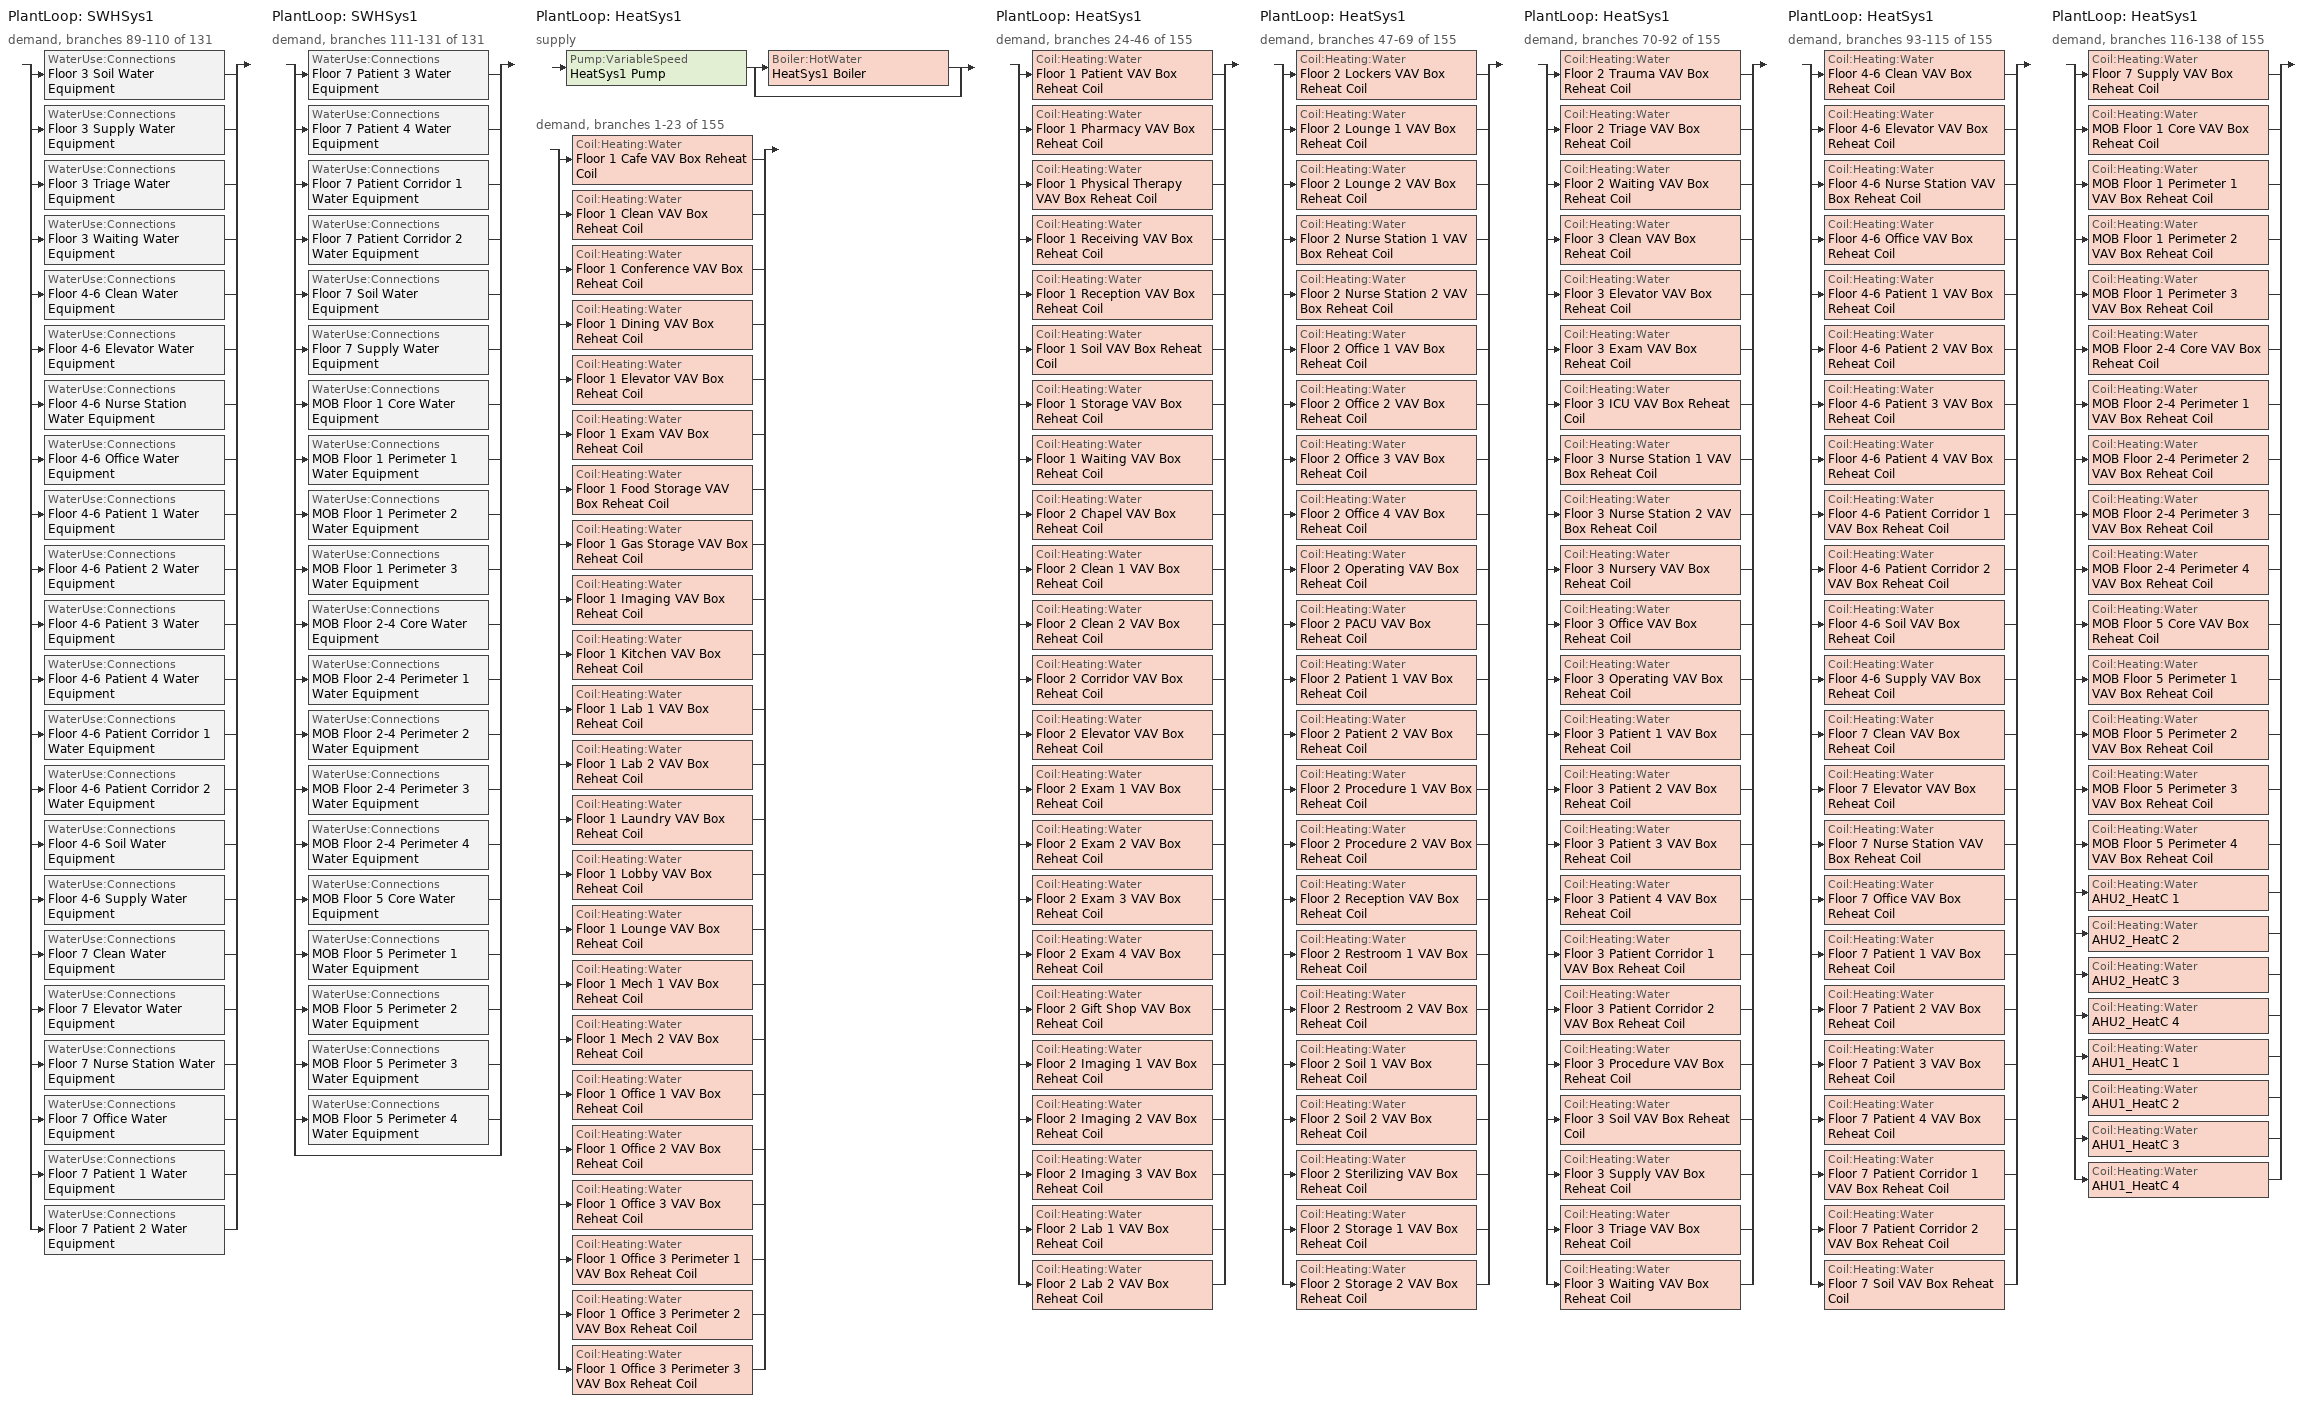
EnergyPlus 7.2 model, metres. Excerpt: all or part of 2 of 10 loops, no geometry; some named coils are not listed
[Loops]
PlantLoop 'SWHSys1'
 demand, branches 89-110 of 131: split
  | WaterUse:Connections 'Floor 3 Soil Water Equipment'
  | WaterUse:Connections 'Floor 3 Supply Water Equipment'
  | WaterUse:Connections 'Floor 3 Triage Water Equipment'
  | WaterUse:Connections 'Floor 3 Waiting Water Equipment'
  | WaterUse:Connections 'Floor 4-6 Clean Water Equipment'
  | WaterUse:Connections 'Floor 4-6 Elevator Water Equipment'
  | WaterUse:Connections 'Floor 4-6 Nurse Station Water Equipment'
  | WaterUse:Connections 'Floor 4-6 Office Water Equipment'
  | WaterUse:Connections 'Floor 4-6 Patient 1 Water Equipment'
  | WaterUse:Connections 'Floor 4-6 Patient 2 Water Equipment'
  | WaterUse:Connections 'Floor 4-6 Patient 3 Water Equipment'
  | WaterUse:Connections 'Floor 4-6 Patient 4 Water Equipment'
  | WaterUse:Connections 'Floor 4-6 Patient Corridor 1 Water Equipment'
  | WaterUse:Connections 'Floor 4-6 Patient Corridor 2 Water Equipment'
  | WaterUse:Connections 'Floor 4-6 Soil Water Equipment'
  | WaterUse:Connections 'Floor 4-6 Supply Water Equipment'
  | WaterUse:Connections 'Floor 7 Clean Water Equipment'
  | WaterUse:Connections 'Floor 7 Elevator Water Equipment'
  | WaterUse:Connections 'Floor 7 Nurse Station Water Equipment'
  | WaterUse:Connections 'Floor 7 Office Water Equipment'
  | WaterUse:Connections 'Floor 7 Patient 1 Water Equipment'
  | WaterUse:Connections 'Floor 7 Patient 2 Water Equipment'
PlantLoop 'SWHSys1'
 demand, branches 111-131 of 131: split
  | WaterUse:Connections 'Floor 7 Patient 3 Water Equipment'
  | WaterUse:Connections 'Floor 7 Patient 4 Water Equipment'
  | WaterUse:Connections 'Floor 7 Patient Corridor 1 Water Equipment'
  | WaterUse:Connections 'Floor 7 Patient Corridor 2 Water Equipment'
  | WaterUse:Connections 'Floor 7 Soil Water Equipment'
  | WaterUse:Connections 'Floor 7 Supply Water Equipment'
  | WaterUse:Connections 'MOB Floor 1 Core Water Equipment'
  | WaterUse:Connections 'MOB Floor 1 Perimeter 1 Water Equipment'
  | WaterUse:Connections 'MOB Floor 1 Perimeter 2 Water Equipment'
  | WaterUse:Connections 'MOB Floor 1 Perimeter 3 Water Equipment'
  | WaterUse:Connections 'MOB Floor 2-4 Core Water Equipment'
  | WaterUse:Connections 'MOB Floor 2-4 Perimeter 1 Water Equipment'
  | WaterUse:Connections 'MOB Floor 2-4 Perimeter 2 Water Equipment'
  | WaterUse:Connections 'MOB Floor 2-4 Perimeter 3 Water Equipment'
  | WaterUse:Connections 'MOB Floor 2-4 Perimeter 4 Water Equipment'
  | WaterUse:Connections 'MOB Floor 5 Core Water Equipment'
  | WaterUse:Connections 'MOB Floor 5 Perimeter 1 Water Equipment'
  | WaterUse:Connections 'MOB Floor 5 Perimeter 2 Water Equipment'
  | WaterUse:Connections 'MOB Floor 5 Perimeter 3 Water Equipment'
  | WaterUse:Connections 'MOB Floor 5 Perimeter 4 Water Equipment'
  | bypass
PlantLoop 'HeatSys1'
 supply: Pump:VariableSpeed 'HeatSys1 Pump' > split
  | Boiler:HotWater 'HeatSys1 Boiler'
  | bypass
 demand, branches 1-23 of 155: split
  | Coil:Heating:Water 'Floor 1 Cafe VAV Box Reheat Coil'
  | Coil:Heating:Water 'Floor 1 Clean VAV Box Reheat Coil'
  | Coil:Heating:Water 'Floor 1 Conference VAV Box Reheat Coil'
  | Coil:Heating:Water 'Floor 1 Dining VAV Box Reheat Coil'
  | Coil:Heating:Water 'Floor 1 Elevator VAV Box Reheat Coil'
  | Coil:Heating:Water 'Floor 1 Exam VAV Box Reheat Coil'
  | Coil:Heating:Water 'Floor 1 Food Storage VAV Box Reheat Coil'
  | Coil:Heating:Water 'Floor 1 Gas Storage VAV Box Reheat Coil'
  | Coil:Heating:Water 'Floor 1 Imaging VAV Box Reheat Coil'
  | Coil:Heating:Water 'Floor 1 Kitchen VAV Box Reheat Coil'
  | Coil:Heating:Water 'Floor 1 Lab 1 VAV Box Reheat Coil'
  | Coil:Heating:Water 'Floor 1 Lab 2 VAV Box Reheat Coil'
  | Coil:Heating:Water 'Floor 1 Laundry VAV Box Reheat Coil'
  | Coil:Heating:Water 'Floor 1 Lobby VAV Box Reheat Coil'
  | Coil:Heating:Water 'Floor 1 Lounge VAV Box Reheat Coil'
  | Coil:Heating:Water 'Floor 1 Mech 1 VAV Box Reheat Coil'
  | Coil:Heating:Water 'Floor 1 Mech 2 VAV Box Reheat Coil'
  | Coil:Heating:Water 'Floor 1 Office 1 VAV Box Reheat Coil'
  | Coil:Heating:Water 'Floor 1 Office 2 VAV Box Reheat Coil'
  | Coil:Heating:Water 'Floor 1 Office 3 VAV Box Reheat Coil'
  | Coil:Heating:Water 'Floor 1 Office 3 Perimeter 1 VAV Box Reheat Coil'
  | Coil:Heating:Water 'Floor 1 Office 3 Perimeter 2 VAV Box Reheat Coil'
  | Coil:Heating:Water 'Floor 1 Office 3 Perimeter 3 VAV Box Reheat Coil'
PlantLoop 'HeatSys1'
 demand, branches 24-46 of 155: split
  | Coil:Heating:Water 'Floor 1 Patient VAV Box Reheat Coil'
  | Coil:Heating:Water 'Floor 1 Pharmacy VAV Box Reheat Coil'
  | Coil:Heating:Water 'Floor 1 Physical Therapy VAV Box Reheat Coil'
  | Coil:Heating:Water 'Floor 1 Receiving VAV Box Reheat Coil'
  | Coil:Heating:Water 'Floor 1 Reception VAV Box Reheat Coil'
  | Coil:Heating:Water 'Floor 1 Soil VAV Box Reheat Coil'
  | Coil:Heating:Water 'Floor 1 Storage VAV Box Reheat Coil'
  | Coil:Heating:Water 'Floor 1 Waiting VAV Box Reheat Coil'
  | Coil:Heating:Water 'Floor 2 Chapel VAV Box Reheat Coil'
  | Coil:Heating:Water 'Floor 2 Clean 1 VAV Box Reheat Coil'
  | Coil:Heating:Water 'Floor 2 Clean 2 VAV Box Reheat Coil'
  | Coil:Heating:Water 'Floor 2 Corridor VAV Box Reheat Coil'
  | Coil:Heating:Water 'Floor 2 Elevator VAV Box Reheat Coil'
  | Coil:Heating:Water 'Floor 2 Exam 1 VAV Box Reheat Coil'
  | Coil:Heating:Water 'Floor 2 Exam 2 VAV Box Reheat Coil'
  | Coil:Heating:Water 'Floor 2 Exam 3 VAV Box Reheat Coil'
  | Coil:Heating:Water 'Floor 2 Exam 4 VAV Box Reheat Coil'
  | Coil:Heating:Water 'Floor 2 Gift Shop VAV Box Reheat Coil'
  | Coil:Heating:Water 'Floor 2 Imaging 1 VAV Box Reheat Coil'
  | Coil:Heating:Water 'Floor 2 Imaging 2 VAV Box Reheat Coil'
  | Coil:Heating:Water 'Floor 2 Imaging 3 VAV Box Reheat Coil'
  | Coil:Heating:Water 'Floor 2 Lab 1 VAV Box Reheat Coil'
  | Coil:Heating:Water 'Floor 2 Lab 2 VAV Box Reheat Coil'
PlantLoop 'HeatSys1'
 demand, branches 47-69 of 155: split
  | Coil:Heating:Water 'Floor 2 Lockers VAV Box Reheat Coil'
  | Coil:Heating:Water 'Floor 2 Lounge 1 VAV Box Reheat Coil'
  | Coil:Heating:Water 'Floor 2 Lounge 2 VAV Box Reheat Coil'
  | Coil:Heating:Water 'Floor 2 Nurse Station 1 VAV Box Reheat Coil'
  | Coil:Heating:Water 'Floor 2 Nurse Station 2 VAV Box Reheat Coil'
  | Coil:Heating:Water 'Floor 2 Office 1 VAV Box Reheat Coil'
  | Coil:Heating:Water 'Floor 2 Office 2 VAV Box Reheat Coil'
  | Coil:Heating:Water 'Floor 2 Office 3 VAV Box Reheat Coil'
  | Coil:Heating:Water 'Floor 2 Office 4 VAV Box Reheat Coil'
  | Coil:Heating:Water 'Floor 2 Operating VAV Box Reheat Coil'
  | Coil:Heating:Water 'Floor 2 PACU VAV Box Reheat Coil'
  | Coil:Heating:Water 'Floor 2 Patient 1 VAV Box Reheat Coil'
  | Coil:Heating:Water 'Floor 2 Patient 2 VAV Box Reheat Coil'
  | Coil:Heating:Water 'Floor 2 Procedure 1 VAV Box Reheat Coil'
  | Coil:Heating:Water 'Floor 2 Procedure 2 VAV Box Reheat Coil'
  | Coil:Heating:Water 'Floor 2 Reception VAV Box Reheat Coil'
  | Coil:Heating:Water 'Floor 2 Restroom 1 VAV Box Reheat Coil'
  | Coil:Heating:Water 'Floor 2 Restroom 2 VAV Box Reheat Coil'
  | Coil:Heating:Water 'Floor 2 Soil 1 VAV Box Reheat Coil'
  | Coil:Heating:Water 'Floor 2 Soil 2 VAV Box Reheat Coil'
  | Coil:Heating:Water 'Floor 2 Sterilizing VAV Box Reheat Coil'
  | Coil:Heating:Water 'Floor 2 Storage 1 VAV Box Reheat Coil'
  | Coil:Heating:Water 'Floor 2 Storage 2 VAV Box Reheat Coil'
PlantLoop 'HeatSys1'
 demand, branches 70-92 of 155: split
  | Coil:Heating:Water 'Floor 2 Trauma VAV Box Reheat Coil'
  | Coil:Heating:Water 'Floor 2 Triage VAV Box Reheat Coil'
  | Coil:Heating:Water 'Floor 2 Waiting VAV Box Reheat Coil'
  | Coil:Heating:Water 'Floor 3 Clean VAV Box Reheat Coil'
  | Coil:Heating:Water 'Floor 3 Elevator VAV Box Reheat Coil'
  | Coil:Heating:Water 'Floor 3 Exam VAV Box Reheat Coil'
  | Coil:Heating:Water 'Floor 3 ICU VAV Box Reheat Coil'
  | Coil:Heating:Water 'Floor 3 Nurse Station 1 VAV Box Reheat Coil'
  | Coil:Heating:Water 'Floor 3 Nurse Station 2 VAV Box Reheat Coil'
  | Coil:Heating:Water 'Floor 3 Nursery VAV Box Reheat Coil'
  | Coil:Heating:Water 'Floor 3 Office VAV Box Reheat Coil'
  | Coil:Heating:Water 'Floor 3 Operating VAV Box Reheat Coil'
  | Coil:Heating:Water 'Floor 3 Patient 1 VAV Box Reheat Coil'
  | Coil:Heating:Water 'Floor 3 Patient 2 VAV Box Reheat Coil'
  | Coil:Heating:Water 'Floor 3 Patient 3 VAV Box Reheat Coil'
  | Coil:Heating:Water 'Floor 3 Patient 4 VAV Box Reheat Coil'
  | Coil:Heating:Water 'Floor 3 Patient Corridor 1 VAV Box Reheat Coil'
  | Coil:Heating:Water 'Floor 3 Patient Corridor 2 VAV Box Reheat Coil'
  | Coil:Heating:Water 'Floor 3 Procedure VAV Box Reheat Coil'
  | Coil:Heating:Water 'Floor 3 Soil VAV Box Reheat Coil'
  | Coil:Heating:Water 'Floor 3 Supply VAV Box Reheat Coil'
  | Coil:Heating:Water 'Floor 3 Triage VAV Box Reheat Coil'
  | Coil:Heating:Water 'Floor 3 Waiting VAV Box Reheat Coil'
PlantLoop 'HeatSys1'
 demand, branches 93-115 of 155: split
  | Coil:Heating:Water 'Floor 4-6 Clean VAV Box Reheat Coil'
  | Coil:Heating:Water 'Floor 4-6 Elevator VAV Box Reheat Coil'
  | Coil:Heating:Water 'Floor 4-6 Nurse Station VAV Box Reheat Coil'
  | Coil:Heating:Water 'Floor 4-6 Office VAV Box Reheat Coil'
  | Coil:Heating:Water 'Floor 4-6 Patient 1 VAV Box Reheat Coil'
  | Coil:Heating:Water 'Floor 4-6 Patient 2 VAV Box Reheat Coil'
  | Coil:Heating:Water 'Floor 4-6 Patient 3 VAV Box Reheat Coil'
  | Coil:Heating:Water 'Floor 4-6 Patient 4 VAV Box Reheat Coil'
  | Coil:Heating:Water 'Floor 4-6 Patient Corridor 1 VAV Box Reheat Coil'
  | Coil:Heating:Water 'Floor 4-6 Patient Corridor 2 VAV Box Reheat Coil'
  | Coil:Heating:Water 'Floor 4-6 Soil VAV Box Reheat Coil'
  | Coil:Heating:Water 'Floor 4-6 Supply VAV Box Reheat Coil'
  | Coil:Heating:Water 'Floor 7 Clean VAV Box Reheat Coil'
  | Coil:Heating:Water 'Floor 7 Elevator VAV Box Reheat Coil'
  | Coil:Heating:Water 'Floor 7 Nurse Station VAV Box Reheat Coil'
  | Coil:Heating:Water 'Floor 7 Office VAV Box Reheat Coil'
  | Coil:Heating:Water 'Floor 7 Patient 1 VAV Box Reheat Coil'
  | Coil:Heating:Water 'Floor 7 Patient 2 VAV Box Reheat Coil'
  | Coil:Heating:Water 'Floor 7 Patient 3 VAV Box Reheat Coil'
  | Coil:Heating:Water 'Floor 7 Patient 4 VAV Box Reheat Coil'
  | Coil:Heating:Water 'Floor 7 Patient Corridor 1 VAV Box Reheat Coil'
  | Coil:Heating:Water 'Floor 7 Patient Corridor 2 VAV Box Reheat Coil'
  | Coil:Heating:Water 'Floor 7 Soil VAV Box Reheat Coil'
PlantLoop 'HeatSys1'
 demand, branches 116-138 of 155: split
  | Coil:Heating:Water 'Floor 7 Supply VAV Box Reheat Coil'
  | Coil:Heating:Water 'MOB Floor 1 Core VAV Box Reheat Coil'
  | Coil:Heating:Water 'MOB Floor 1 Perimeter 1 VAV Box Reheat Coil'
  | Coil:Heating:Water 'MOB Floor 1 Perimeter 2 VAV Box Reheat Coil'
  | Coil:Heating:Water 'MOB Floor 1 Perimeter 3 VAV Box Reheat Coil'
  | Coil:Heating:Water 'MOB Floor 2-4 Core VAV Box Reheat Coil'
  | Coil:Heating:Water 'MOB Floor 2-4 Perimeter 1 VAV Box Reheat Coil'
  | Coil:Heating:Water 'MOB Floor 2-4 Perimeter 2 VAV Box Reheat Coil'
  | Coil:Heating:Water 'MOB Floor 2-4 Perimeter 3 VAV Box Reheat Coil'
  | Coil:Heating:Water 'MOB Floor 2-4 Perimeter 4 VAV Box Reheat Coil'
  | Coil:Heating:Water 'MOB Floor 5 Core VAV Box Reheat Coil'
  | Coil:Heating:Water 'MOB Floor 5 Perimeter 1 VAV Box Reheat Coil'
  | Coil:Heating:Water 'MOB Floor 5 Perimeter 2 VAV Box Reheat Coil'
  | Coil:Heating:Water 'MOB Floor 5 Perimeter 3 VAV Box Reheat Coil'
  | Coil:Heating:Water 'MOB Floor 5 Perimeter 4 VAV Box Reheat Coil'
  | Coil:Heating:Water 'AHU2_HeatC 1'
  | Coil:Heating:Water 'AHU2_HeatC 2'
  | Coil:Heating:Water 'AHU2_HeatC 3'
  | Coil:Heating:Water 'AHU2_HeatC 4'
  | Coil:Heating:Water 'AHU1_HeatC 1'
  | Coil:Heating:Water 'AHU1_HeatC 2'
  | Coil:Heating:Water 'AHU1_HeatC 3'
  | Coil:Heating:Water 'AHU1_HeatC 4'
[Coil:Heating:Water] Availability Schedule=ALWAYS_ON; U-Factor Times Area Value {W/K}=AUTOSIZE; Maximum Water Flow Rate {m3/s}=AUTOSIZE; Performance Input Method=UFactorTimesAreaAndDesignWaterFlowRate; Rated Capacity {W}=AUTOSIZE; Rated Inlet Water Temperature {C}=82.2; Rated Inlet Air Temperature {C}=16.6; Rated Outlet Water Temperature {C}=71.1; Rated Outlet Air Temperature {C}=32.2
Floor 1 Cafe VAV Box Reheat Coil; Floor 1 Clean VAV Box Reheat Coil; Floor 1 Conference VAV Box Reheat Coil; Floor 1 Dining VAV Box Reheat Coil; Floor 1 Elevator VAV Box Reheat Coil; Floor 1 Exam VAV Box Reheat Coil; Floor 1 Food Storage VAV Box Reheat Coil; Floor 1 Gas Storage VAV Box Reheat Coil; Floor 1 Imaging VAV Box Reheat Coil; Floor 1 Kitchen VAV Box Reheat Coil; Floor 1 Lab 1 VAV Box Reheat Coil; Floor 1 Lab 2 VAV Box Reheat Coil; Floor 1 Laundry VAV Box Reheat Coil; Floor 1 Lobby VAV Box Reheat Coil; Floor 1 Lounge VAV Box Reheat Coil; Floor 1 Mech 1 VAV Box Reheat Coil; Floor 1 Mech 2 VAV Box Reheat Coil; Floor 1 Office 1 VAV Box Reheat Coil; Floor 1 Office 2 VAV Box Reheat Coil; Floor 1 Office 3 VAV Box Reheat Coil; Floor 1 Office 3 Perimeter 1 VAV Box Reheat Coil; Floor 1 Office 3 Perimeter 2 VAV Box Reheat Coil; Floor 1 Office 3 Perimeter 3 VAV Box Reheat Coil; Floor 1 Patient VAV Box Reheat Coil; Floor 1 Pharmacy VAV Box Reheat Coil; Floor 1 Physical Therapy VAV Box Reheat Coil; Floor 1 Receiving VAV Box Reheat Coil; Floor 1 Reception VAV Box Reheat Coil; Floor 1 Soil VAV Box Reheat Coil; Floor 1 Storage VAV Box Reheat Coil; Floor 1 Waiting VAV Box Reheat Coil; Floor 2 Chapel VAV Box Reheat Coil; Floor 2 Clean 1 VAV Box Reheat Coil; Floor 2 Clean 2 VAV Box Reheat Coil; Floor 2 Corridor VAV Box Reheat Coil; Floor 2 Elevator VAV Box Reheat Coil; Floor 2 Exam 1 VAV Box Reheat Coil; Floor 2 Exam 2 VAV Box Reheat Coil; Floor 2 Exam 3 VAV Box Reheat Coil; Floor 2 Exam 4 VAV Box Reheat Coil; Floor 2 Gift Shop VAV Box Reheat Coil; Floor 2 Imaging 1 VAV Box Reheat Coil; Floor 2 Imaging 2 VAV Box Reheat Coil; Floor 2 Imaging 3 VAV Box Reheat Coil; Floor 2 Lab 1 VAV Box Reheat Coil; Floor 2 Lab 2 VAV Box Reheat Coil; Floor 2 Lockers VAV Box Reheat Coil; Floor 2 Lounge 1 VAV Box Reheat Coil; Floor 2 Lounge 2 VAV Box Reheat Coil; Floor 2 Nurse Station 1 VAV Box Reheat Coil; Floor 2 Nurse Station 2 VAV Box Reheat Coil; Floor 2 Office 1 VAV Box Reheat Coil; Floor 2 Office 2 VAV Box Reheat Coil; Floor 2 Office 3 VAV Box Reheat Coil; Floor 2 Office 4 VAV Box Reheat Coil; Floor 2 Operating VAV Box Reheat Coil; Floor 2 PACU VAV Box Reheat Coil; Floor 2 Patient 1 VAV Box Reheat Coil; Floor 2 Patient 2 VAV Box Reheat Coil; Floor 2 Procedure 1 VAV Box Reheat Coil; Floor 2 Procedure 2 VAV Box Reheat Coil; Floor 2 Reception VAV Box Reheat Coil; Floor 2 Restroom 1 VAV Box Reheat Coil; Floor 2 Restroom 2 VAV Box Reheat Coil; Floor 2 Soil 1 VAV Box Reheat Coil; Floor 2 Soil 2 VAV Box Reheat Coil; Floor 2 Sterilizing VAV Box Reheat Coil; Floor 2 Storage 1 VAV Box Reheat Coil; Floor 2 Storage 2 VAV Box Reheat Coil; Floor 2 Trauma VAV Box Reheat Coil; Floor 2 Triage VAV Box Reheat Coil; Floor 2 Waiting VAV Box Reheat Coil; Floor 3 Clean VAV Box Reheat Coil; Floor 3 Elevator VAV Box Reheat Coil; Floor 3 Exam VAV Box Reheat Coil; Floor 3 ICU VAV Box Reheat Coil; Floor 3 Nurse Station 1 VAV Box Reheat Coil; Floor 3 Nurse Station 2 VAV Box Reheat Coil; Floor 3 Nursery VAV Box Reheat Coil; Floor 3 Office VAV Box Reheat Coil; Floor 3 Operating VAV Box Reheat Coil; Floor 3 Patient 1 VAV Box Reheat Coil; Floor 3 Patient 2 VAV Box Reheat Coil; Floor 3 Patient 3 VAV Box Reheat Coil; Floor 3 Patient 4 VAV Box Reheat Coil; Floor 3 Patient Corridor 1 VAV Box Reheat Coil; Floor 3 Patient Corridor 2 VAV Box Reheat Coil; Floor 3 Procedure VAV Box Reheat Coil; Floor 3 Soil VAV Box Reheat Coil; Floor 3 Supply VAV Box Reheat Coil; Floor 3 Triage VAV Box Reheat Coil; Floor 3 Waiting VAV Box Reheat Coil; Floor 4-6 Clean VAV Box Reheat Coil; Floor 4-6 Elevator VAV Box Reheat Coil; Floor 4-6 Nurse Station VAV Box Reheat Coil; Floor 4-6 Office VAV Box Reheat Coil; Floor 4-6 Patient 1 VAV Box Reheat Coil; Floor 4-6 Patient 2 VAV Box Reheat Coil; Floor 4-6 Patient 3 VAV Box Reheat Coil; Floor 4-6 Patient 4 VAV Box Reheat Coil; Floor 4-6 Patient Corridor 1 VAV Box Reheat Coil; Floor 4-6 Patient Corridor 2 VAV Box Reheat Coil; Floor 4-6 Soil VAV Box Reheat Coil; Floor 4-6 Supply VAV Box Reheat Coil; Floor 7 Clean VAV Box Reheat Coil; Floor 7 Elevator VAV Box Reheat Coil; Floor 7 Nurse Station VAV Box Reheat Coil; Floor 7 Office VAV Box Reheat Coil; Floor 7 Patient 1 VAV Box Reheat Coil; Floor 7 Patient 2 VAV Box Reheat Coil; Floor 7 Patient 3 VAV Box Reheat Coil; Floor 7 Patient 4 VAV Box Reheat Coil; Floor 7 Patient Corridor 1 VAV Box Reheat Coil; Floor 7 Patient Corridor 2 VAV Box Reheat Coil; Floor 7 Soil VAV Box Reheat Coil; Floor 7 Supply VAV Box Reheat Coil; MOB Floor 1 Core VAV Box Reheat Coil; MOB Floor 1 Perimeter 1 VAV Box Reheat Coil; MOB Floor 1 Perimeter 2 VAV Box Reheat Coil; MOB Floor 1 Perimeter 3 VAV Box Reheat Coil; MOB Floor 2-4 Core VAV Box Reheat Coil; MOB Floor 2-4 Perimeter 1 VAV Box Reheat Coil; MOB Floor 2-4 Perimeter 2 VAV Box Reheat Coil; MOB Floor 2-4 Perimeter 3 VAV Box Reheat Coil; MOB Floor 2-4 Perimeter 4 VAV Box Reheat Coil; MOB Floor 5 Core VAV Box Reheat Coil; MOB Floor 5 Perimeter 1 VAV Box Reheat Coil; MOB Floor 5 Perimeter 2 VAV Box Reheat Coil; MOB Floor 5 Perimeter 3 VAV Box Reheat Coil; MOB Floor 5 Perimeter 4 VAV Box Reheat Coil
[WaterUse:Connections]
Name | Water Use Equipment 1
Floor 3 Soil Water Equipment | Floor 3 Soil Water Equipment
Floor 3 Supply Water Equipment | Floor 3 Supply Water Equipment
Floor 3 Triage Water Equipment | Floor 3 Triage Water Equipment
Floor 3 Waiting Water Equipment | Floor 3 Waiting Water Equipment
Floor 4-6 Clean Water Equipment | Floor 4-6 Clean Water Equipment
Floor 4-6 Elevator Water Equipment | Floor 4-6 Elevator Water Equipment
Floor 4-6 Nurse Station Water Equipment | Floor 4-6 Nurse Station Water Equipment
Floor 4-6 Office Water Equipment | Floor 4-6 Office Water Equipment
Floor 4-6 Patient 1 Water Equipment | Floor 4-6 Patient 1 Water Equipment
Floor 4-6 Patient 2 Water Equipment | Floor 4-6 Patient 2 Water Equipment
Floor 4-6 Patient 3 Water Equipment | Floor 4-6 Patient 3 Water Equipment
Floor 4-6 Patient 4 Water Equipment | Floor 4-6 Patient 4 Water Equipment
Floor 4-6 Patient Corridor 1 Water Equipment | Floor 4-6 Patient Corridor 1 Water Equipment
Floor 4-6 Patient Corridor 2 Water Equipment | Floor 4-6 Patient Corridor 2 Water Equipment
Floor 4-6 Soil Water Equipment | Floor 4-6 Soil Water Equipment
Floor 4-6 Supply Water Equipment | Floor 4-6 Supply Water Equipment
Floor 7 Clean Water Equipment | Floor 7 Clean Water Equipment
Floor 7 Elevator Water Equipment | Floor 7 Elevator Water Equipment
Floor 7 Nurse Station Water Equipment | Floor 7 Nurse Station Water Equipment
Floor 7 Office Water Equipment | Floor 7 Office Water Equipment
Floor 7 Patient 1 Water Equipment | Floor 7 Patient 1 Water Equipment
Floor 7 Patient 2 Water Equipment | Floor 7 Patient 2 Water Equipment
Floor 7 Patient 3 Water Equipment | Floor 7 Patient 3 Water Equipment
Floor 7 Patient 4 Water Equipment | Floor 7 Patient 4 Water Equipment
Floor 7 Patient Corridor 1 Water Equipment | Floor 7 Patient Corridor 1 Water Equipment
Floor 7 Patient Corridor 2 Water Equipment | Floor 7 Patient Corridor 2 Water Equipment
Floor 7 Soil Water Equipment | Floor 7 Soil Water Equipment
Floor 7 Supply Water Equipment | Floor 7 Supply Water Equipment
MOB Floor 1 Core Water Equipment | MOB Floor 1 Core Water Equipment
MOB Floor 1 Perimeter 1 Water Equipment | MOB Floor 1 Perimeter 1 Water Equipment
MOB Floor 1 Perimeter 2 Water Equipment | MOB Floor 1 Perimeter 2 Water Equipment
MOB Floor 1 Perimeter 3 Water Equipment | MOB Floor 1 Perimeter 3 Water Equipment
MOB Floor 2-4 Core Water Equipment | MOB Floor 2-4 Core Water Equipment
MOB Floor 2-4 Perimeter 1 Water Equipment | MOB Floor 2-4 Perimeter 1 Water Equipment
MOB Floor 2-4 Perimeter 2 Water Equipment | MOB Floor 2-4 Perimeter 2 Water Equipment
MOB Floor 2-4 Perimeter 3 Water Equipment | MOB Floor 2-4 Perimeter 3 Water Equipment
MOB Floor 2-4 Perimeter 4 Water Equipment | MOB Floor 2-4 Perimeter 4 Water Equipment
MOB Floor 5 Core Water Equipment | MOB Floor 5 Core Water Equipment
MOB Floor 5 Perimeter 1 Water Equipment | MOB Floor 5 Perimeter 1 Water Equipment
MOB Floor 5 Perimeter 2 Water Equipment | MOB Floor 5 Perimeter 2 Water Equipment
MOB Floor 5 Perimeter 3 Water Equipment | MOB Floor 5 Perimeter 3 Water Equipment
MOB Floor 5 Perimeter 4 Water Equipment | MOB Floor 5 Perimeter 4 Water Equipment
[WaterUse:Equipment]
Name | Peak Flow Rate {m3/s} | Flow Rate Fraction Schedule | Target Temperature Schedule | Hot Water Supply Temperature Schedule | Zone | Sensible Fraction Schedule | Latent Fraction Schedule
Floor 3 Soil Water Equipment | 3.98327e-06 | BLDG_OCC_SCH_24_7 | Floor 3 Soil Water Equipment Temp Sched | Floor 3 Soil Water Equipment Hot Supply Temp Sched | Floor 3 Soil | Floor 3 Soil Water Equipment Sensible fract sched | Floor 3 Soil Water Equipment Latent fract sched
Floor 3 Supply Water Equipment | 0 | BLDG_OCC_SCH_24_7 | Floor 3 Supply Water Equipment Temp Sched | Floor 3 Supply Water Equipment Hot Supply Temp Sched | Floor 3 Supply | Floor 3 Supply Water Equipment Sensible fract sched | Floor 3 Supply Water Equipment Latent fract sched
Floor 3 Triage Water Equipment | 5.97491e-06 | BLDG_OCC_SCH_24_7 | Floor 3 Triage Water Equipment Temp Sched | Floor 3 Triage Water Equipment Hot Supply Temp Sched | Floor 3 Triage | Floor 3 Triage Water Equipment Sensible fract sched | Floor 3 Triage Water Equipment Latent fract sched
Floor 3 Waiting Water Equipment | 0 | BLDG_OCC_SCH_24_7 | Floor 3 Waiting Water Equipment Temp Sched | Floor 3 Waiting Water Equipment Hot Supply Temp Sched | Floor 3 Waiting | Floor 3 Waiting Water Equipment Sensible fract sched | Floor 3 Waiting Water Equipment Latent fract sched
Floor 4-6 Clean Water Equipment | 0 | BLDG_OCC_SCH_24_7 | Floor 4-6 Clean Water Equipment Temp Sched | Floor 4-6 Clean Water Equipment Hot Supply Temp Sched | Floor 4-6 Clean | Floor 4-6 Clean Water Equipment Sensible fract sched | Floor 4-6 Clean Water Equipment Latent fract sched
Floor 4-6 Elevator Water Equipment | 0 | BLDG_OCC_SCH_24_7 | Floor 4-6 Elevator Water Equipment Temp Sched | Floor 4-6 Elevator Water Equipment Hot Supply Temp Sched | Floor 4-6 Elevator | Floor 4-6 Elevator Water Equipment Sensible fract sched | Floor 4-6 Elevator Water Equipment Latent fract sched
Floor 4-6 Nurse Station Water Equipment | 3.00273e-06 | BLDG_OCC_SCH_24_7 | Floor 4-6 Nurse Station Water Equipment Temp Sched | Floor 4-6 Nurse Station Water Equipment Hot Supply Temp Sched | Floor 4-6 Nurse Station | Floor 4-6 Nurse Station Water Equipment Sensible fract sched | Floor 4-6 Nurse Station Water Equipment Latent fract sched
Floor 4-6 Office Water Equipment | 7.91379e-08 | BLDG_OCC_SCH_OFFICE | Floor 4-6 Office Water Equipment Temp Sched | Floor 4-6 Office Water Equipment Hot Supply Temp Sched | Floor 4-6 Office | Floor 4-6 Office Water Equipment Sensible fract sched | Floor 4-6 Office Water Equipment Latent fract sched
Floor 4-6 Patient 1 Water Equipment | 1.93478e-05 | PATIENT_SWH_SCH | Floor 4-6 Patient 1 Water Equipment Temp Sched | Floor 4-6 Patient 1 Water Equipment Hot Supply Temp Sched | Floor 4-6 Patient 1 | Floor 4-6 Patient 1 Water Equipment Sensible fract sched | Floor 4-6 Patient 1 Water Equipment Latent fract sched
Floor 4-6 Patient 2 Water Equipment | 1.93478e-05 | PATIENT_SWH_SCH | Floor 4-6 Patient 2 Water Equipment Temp Sched | Floor 4-6 Patient 2 Water Equipment Hot Supply Temp Sched | Floor 4-6 Patient 2 | Floor 4-6 Patient 2 Water Equipment Sensible fract sched | Floor 4-6 Patient 2 Water Equipment Latent fract sched
Floor 4-6 Patient 3 Water Equipment | 1.93478e-05 | PATIENT_SWH_SCH | Floor 4-6 Patient 3 Water Equipment Temp Sched | Floor 4-6 Patient 3 Water Equipment Hot Supply Temp Sched | Floor 4-6 Patient 3 | Floor 4-6 Patient 3 Water Equipment Sensible fract sched | Floor 4-6 Patient 3 Water Equipment Latent fract sched
Floor 4-6 Patient 4 Water Equipment | 1.93478e-05 | PATIENT_SWH_SCH | Floor 4-6 Patient 4 Water Equipment Temp Sched | Floor 4-6 Patient 4 Water Equipment Hot Supply Temp Sched | Floor 4-6 Patient 4 | Floor 4-6 Patient 4 Water Equipment Sensible fract sched | Floor 4-6 Patient 4 Water Equipment Latent fract sched
Floor 4-6 Patient Corridor 1 Water Equipment | 0 | BLDG_OCC_SCH_24_7 | Floor 4-6 Patient Corridor 1 Water Equipment Temp Sched | Floor 4-6 Patient Corridor 1 Water Equipment Hot Supply Temp Sched | Floor 4-6 Patient Corridor 1 | Floor 4-6 Patient Corridor 1 Water Equipment Sensible fract sched | Floor 4-6 Patient Corridor 1 Water Equipment Latent fract sched
Floor 4-6 Patient Corridor 2 Water Equipment | 0 | BLDG_OCC_SCH_24_7 | Floor 4-6 Patient Corridor 2 Water Equipment Temp Sched | Floor 4-6 Patient Corridor 2 Water Equipment Hot Supply Temp Sched | Floor 4-6 Patient Corridor 2 | Floor 4-6 Patient Corridor 2 Water Equipment Sensible fract sched | Floor 4-6 Patient Corridor 2 Water Equipment Latent fract sched
Floor 4-6 Soil Water Equipment | 3.98327e-06 | BLDG_OCC_SCH_24_7 | Floor 4-6 Soil Water Equipment Temp Sched | Floor 4-6 Soil Water Equipment Hot Supply Temp Sched | Floor 4-6 Soil | Floor 4-6 Soil Water Equipment Sensible fract sched | Floor 4-6 Soil Water Equipment Latent fract sched
Floor 4-6 Supply Water Equipment | 0 | BLDG_OCC_SCH_24_7 | Floor 4-6 Supply Water Equipment Temp Sched | Floor 4-6 Supply Water Equipment Hot Supply Temp Sched | Floor 4-6 Supply | Floor 4-6 Supply Water Equipment Sensible fract sched | Floor 4-6 Supply Water Equipment Latent fract sched
Floor 7 Clean Water Equipment | 0 | BLDG_OCC_SCH_24_7 | Floor 7 Clean Water Equipment Temp Sched | Floor 7 Clean Water Equipment Hot Supply Temp Sched | Floor 7 Clean | Floor 7 Clean Water Equipment Sensible fract sched | Floor 7 Clean Water Equipment Latent fract sched
Floor 7 Elevator Water Equipment | 0 | BLDG_OCC_SCH_24_7 | Floor 7 Elevator Water Equipment Temp Sched | Floor 7 Elevator Water Equipment Hot Supply Temp Sched | Floor 7 Elevator | Floor 7 Elevator Water Equipment Sensible fract sched | Floor 7 Elevator Water Equipment Latent fract sched
Floor 7 Nurse Station Water Equipment | 3.00273e-06 | BLDG_OCC_SCH_24_7 | Floor 7 Nurse Station Water Equipment Temp Sched | Floor 7 Nurse Station Water Equipment Hot Supply Temp Sched | Floor 7 Nurse Station | Floor 7 Nurse Station Water Equipment Sensible fract sched | Floor 7 Nurse Station Water Equipment Latent fract sched
Floor 7 Office Water Equipment | 7.91379e-08 | BLDG_OCC_SCH_OFFICE | Floor 7 Office Water Equipment Temp Sched | Floor 7 Office Water Equipment Hot Supply Temp Sched | Floor 7 Office | Floor 7 Office Water Equipment Sensible fract sched | Floor 7 Office Water Equipment Latent fract sched
Floor 7 Patient 1 Water Equipment | 1.93478e-05 | PATIENT_SWH_SCH | Floor 7 Patient 1 Water Equipment Temp Sched | Floor 7 Patient 1 Water Equipment Hot Supply Temp Sched | Floor 7 Patient 1 | Floor 7 Patient 1 Water Equipment Sensible fract sched | Floor 7 Patient 1 Water Equipment Latent fract sched
Floor 7 Patient 2 Water Equipment | 1.93478e-05 | PATIENT_SWH_SCH | Floor 7 Patient 2 Water Equipment Temp Sched | Floor 7 Patient 2 Water Equipment Hot Supply Temp Sched | Floor 7 Patient 2 | Floor 7 Patient 2 Water Equipment Sensible fract sched | Floor 7 Patient 2 Water Equipment Latent fract sched
Floor 7 Patient 3 Water Equipment | 1.93478e-05 | PATIENT_SWH_SCH | Floor 7 Patient 3 Water Equipment Temp Sched | Floor 7 Patient 3 Water Equipment Hot Supply Temp Sched | Floor 7 Patient 3 | Floor 7 Patient 3 Water Equipment Sensible fract sched | Floor 7 Patient 3 Water Equipment Latent fract sched
Floor 7 Patient 4 Water Equipment | 1.93478e-05 | PATIENT_SWH_SCH | Floor 7 Patient 4 Water Equipment Temp Sched | Floor 7 Patient 4 Water Equipment Hot Supply Temp Sched | Floor 7 Patient 4 | Floor 7 Patient 4 Water Equipment Sensible fract sched | Floor 7 Patient 4 Water Equipment Latent fract sched
Floor 7 Patient Corridor 1 Water Equipment | 0 | BLDG_OCC_SCH_24_7 | Floor 7 Patient Corridor 1 Water Equipment Temp Sched | Floor 7 Patient Corridor 1 Water Equipment Hot Supply Temp Sched | Floor 7 Patient Corridor 1 | Floor 7 Patient Corridor 1 Water Equipment Sensible fract sched | Floor 7 Patient Corridor 1 Water Equipment Latent fract sched
Floor 7 Patient Corridor 2 Water Equipment | 0 | BLDG_OCC_SCH_24_7 | Floor 7 Patient Corridor 2 Water Equipment Temp Sched | Floor 7 Patient Corridor 2 Water Equipment Hot Supply Temp Sched | Floor 7 Patient Corridor 2 | Floor 7 Patient Corridor 2 Water Equipment Sensible fract sched | Floor 7 Patient Corridor 2 Water Equipment Latent fract sched
Floor 7 Soil Water Equipment | 3.98327e-06 | BLDG_OCC_SCH_24_7 | Floor 7 Soil Water Equipment Temp Sched | Floor 7 Soil Water Equipment Hot Supply Temp Sched | Floor 7 Soil | Floor 7 Soil Water Equipment Sensible fract sched | Floor 7 Soil Water Equipment Latent fract sched
Floor 7 Supply Water Equipment | 0 | BLDG_OCC_SCH_24_7 | Floor 7 Supply Water Equipment Temp Sched | Floor 7 Supply Water Equipment Hot Supply Temp Sched | Floor 7 Supply | Floor 7 Supply Water Equipment Sensible fract sched | Floor 7 Supply Water Equipment Latent fract sched
MOB Floor 1 Core Water Equipment | 7.2675e-07 | BLDG_OCC_SCH_OFFICE | MOB Floor 1 Core Water Equipment Temp Sched | MOB Floor 1 Core Water Equipment Hot Supply Temp Sched | MOB Floor 1 Core | MOB Floor 1 Core Water Equipment Sensible fract sched | MOB Floor 1 Core Water Equipment Latent fract sched
MOB Floor 1 Perimeter 1 Water Equipment | 1.20685e-07 | BLDG_OCC_SCH_OFFICE | MOB Floor 1 Perimeter 1 Water Equipment Temp Sched | MOB Floor 1 Perimeter 1 Water Equipment Hot Supply Temp Sched | MOB Floor 1 Perimeter 1 | MOB Floor 1 Perimeter 1 Water Equipment Sensible fract sched | MOB Floor 1 Perimeter 1 Water Equipment Latent fract sched
MOB Floor 1 Perimeter 2 Water Equipment | 8.70517e-08 | BLDG_OCC_SCH_OFFICE | MOB Floor 1 Perimeter 2 Water Equipment Temp Sched | MOB Floor 1 Perimeter 2 Water Equipment Hot Supply Temp Sched | MOB Floor 1 Perimeter 2 | MOB Floor 1 Perimeter 2 Water Equipment Sensible fract sched | MOB Floor 1 Perimeter 2 Water Equipment Latent fract sched
MOB Floor 1 Perimeter 3 Water Equipment | 1.20685e-07 | BLDG_OCC_SCH_OFFICE | MOB Floor 1 Perimeter 3 Water Equipment Temp Sched | MOB Floor 1 Perimeter 3 Water Equipment Hot Supply Temp Sched | MOB Floor 1 Perimeter 3 | MOB Floor 1 Perimeter 3 Water Equipment Sensible fract sched | MOB Floor 1 Perimeter 3 Water Equipment Latent fract sched
MOB Floor 2-4 Core Water Equipment | 6.51569e-07 | BLDG_OCC_SCH_OFFICE | MOB Floor 2-4 Core Water Equipment Temp Sched | MOB Floor 2-4 Core Water Equipment Hot Supply Temp Sched | MOB Floor 2-4 Core | MOB Floor 2-4 Core Water Equipment Sensible fract sched | MOB Floor 2-4 Core Water Equipment Latent fract sched
MOB Floor 2-4 Perimeter 1 Water Equipment | 1.1475e-07 | BLDG_OCC_SCH_OFFICE | MOB Floor 2-4 Perimeter 1 Water Equipment Temp Sched | MOB Floor 2-4 Perimeter 1 Water Equipment Hot Supply Temp Sched | MOB Floor 2-4 Perimeter 1 | MOB Floor 2-4 Perimeter 1 Water Equipment Sensible fract sched | MOB Floor 2-4 Perimeter 1 Water Equipment Latent fract sched
MOB Floor 2-4 Perimeter 2 Water Equipment | 8.70517e-08 | BLDG_OCC_SCH_OFFICE | MOB Floor 2-4 Perimeter 2 Water Equipment Temp Sched | MOB Floor 2-4 Perimeter 2 Water Equipment Hot Supply Temp Sched | MOB Floor 2-4 Perimeter 2 | MOB Floor 2-4 Perimeter 2 Water Equipment Sensible fract sched | MOB Floor 2-4 Perimeter 2 Water Equipment Latent fract sched
MOB Floor 2-4 Perimeter 3 Water Equipment | 1.1475e-07 | BLDG_OCC_SCH_OFFICE | MOB Floor 2-4 Perimeter 3 Water Equipment Temp Sched | MOB Floor 2-4 Perimeter 3 Water Equipment Hot Supply Temp Sched | MOB Floor 2-4 Perimeter 3 | MOB Floor 2-4 Perimeter 3 Water Equipment Sensible fract sched | MOB Floor 2-4 Perimeter 3 Water Equipment Latent fract sched
MOB Floor 2-4 Perimeter 4 Water Equipment | 8.70517e-08 | BLDG_OCC_SCH_OFFICE | MOB Floor 2-4 Perimeter 4 Water Equipment Temp Sched | MOB Floor 2-4 Perimeter 4 Water Equipment Hot Supply Temp Sched | MOB Floor 2-4 Perimeter 4 | MOB Floor 2-4 Perimeter 4 Water Equipment Sensible fract sched | MOB Floor 2-4 Perimeter 4 Water Equipment Latent fract sched
MOB Floor 5 Core Water Equipment | 6.51569e-07 | BLDG_OCC_SCH_OFFICE | MOB Floor 5 Core Water Equipment Temp Sched | MOB Floor 5 Core Water Equipment Hot Supply Temp Sched | MOB Floor 5 Core | MOB Floor 5 Core Water Equipment Sensible fract sched | MOB Floor 5 Core Water Equipment Latent fract sched
MOB Floor 5 Perimeter 1 Water Equipment | 1.1475e-07 | BLDG_OCC_SCH_OFFICE | MOB Floor 5 Perimeter 1 Water Equipment Temp Sched | MOB Floor 5 Perimeter 1 Water Equipment Hot Supply Temp Sched | MOB Floor 5 Perimeter 1 | MOB Floor 5 Perimeter 1 Water Equipment Sensible fract sched | MOB Floor 5 Perimeter 1 Water Equipment Latent fract sched
MOB Floor 5 Perimeter 2 Water Equipment | 8.70517e-08 | BLDG_OCC_SCH_OFFICE | MOB Floor 5 Perimeter 2 Water Equipment Temp Sched | MOB Floor 5 Perimeter 2 Water Equipment Hot Supply Temp Sched | MOB Floor 5 Perimeter 2 | MOB Floor 5 Perimeter 2 Water Equipment Sensible fract sched | MOB Floor 5 Perimeter 2 Water Equipment Latent fract sched
MOB Floor 5 Perimeter 3 Water Equipment | 1.1475e-07 | BLDG_OCC_SCH_OFFICE | MOB Floor 5 Perimeter 3 Water Equipment Temp Sched | MOB Floor 5 Perimeter 3 Water Equipment Hot Supply Temp Sched | MOB Floor 5 Perimeter 3 | MOB Floor 5 Perimeter 3 Water Equipment Sensible fract sched | MOB Floor 5 Perimeter 3 Water Equipment Latent fract sched
MOB Floor 5 Perimeter 4 Water Equipment | 8.70517e-08 | BLDG_OCC_SCH_OFFICE | MOB Floor 5 Perimeter 4 Water Equipment Temp Sched | MOB Floor 5 Perimeter 4 Water Equipment Hot Supply Temp Sched | MOB Floor 5 Perimeter 4 | MOB Floor 5 Perimeter 4 Water Equipment Sensible fract sched | MOB Floor 5 Perimeter 4 Water Equipment Latent fract sched
[PlantLoop]
HeatSys1: Fluid Type=Water; Plant Equipment Operation Scheme=HeatSys1 Loop Operation Scheme List; Maximum Loop Temperature {C}=100; Minimum Loop Temperature {C}=10; Maximum Loop Flow Rate {m3/s}=AUTOSIZE; Minimum Loop Flow Rate {m3/s}=0; Plant Loop Volume {m3}=AUTOSIZE; Load Distribution Scheme=Optimal
[Sizing:Plant]
HeatSys1: Loop Type=Heating; Design Loop Exit Temperature {C}=82.2; Loop Design Temperature Difference {deltaC}=5
[PlantEquipmentOperationSchemes]
HeatSys1 Loop Operation Scheme List: Control Scheme 1=HeatSys1 Operation Scheme; Control Scheme 1 Schedule=PlantOnSched
[PlantEquipmentOperation:HeatingLoad]
HeatSys1 Operation Scheme: Load Range 1 Lower Limit {W}=0; Load Range 1 Upper Limit {W}=1000000000000000; Range 1 Equipment List=HeatSys1 Equipment List
[PlantEquipmentList]
HeatSys1 Equipment List: HeatSys1 Boiler
[Pump:VariableSpeed]
HeatSys1 Pump: Rated Flow Rate {m3/s}=AUTOSIZE; Rated Pump Head {Pa}=179352; Rated Power Consumption {W}=AUTOSIZE; Motor Efficiency=0.75; Fraction of Motor Inefficiencies to Fluid Stream=0; Coefficient 1 of the Part Load Performance Curve=0; Coefficient 2 of the Part Load Performance Curve=1; Coefficient 3 of the Part Load Performance Curve=0; Coefficient 4 of the Part Load Performance Curve=0; Minimum Flow Rate {m3/s}=0; Pump Control Type=Intermittent
[SetpointManager:OutdoorAirReset] Control Variable=Temperature; Setpoint at Outdoor Low Temperature {C}=82.2; Outdoor Low Temperature {C}=-17.8; Setpoint at Outdoor High Temperature {C}=65.56; Outdoor High Temperature {C}=10
Name | Setpoint Node or NodeList
HeatSys1 Loop Setpoint Manager | HeatSys1 Supply Outlet Node
HeatSys1 Boiler Setpoint Manager | HeatSys1 Supply Equipment Outlet Node
[Boiler:HotWater]
HeatSys1 Boiler: Fuel Type=NATURALGAS; Nominal Capacity {W}=AUTOSIZE; Nominal Thermal Efficiency=0.96; Efficiency Curve Temperature Evaluation Variable=LeavingBoiler; Normalized Boiler Efficiency Curve=HeatSys1 Boiler Non-Condensing Boiler Curve; Design Water Outlet Temperature {C}=82.2; Design Water Flow Rate {m3/s}=AUTOSIZE; Minimum Part Load Ratio=0; Maximum Part Load Ratio=1.1; Optimum Part Load Ratio=1; Water Outlet Upper Temperature Limit {C}=95; Boiler Flow Mode=VariableFlow; Parasitic Electric Load {W}=0; Sizing Factor=0.3
[Schedule:Compact]
BLDG_OCC_SCH_OFFICE: Through: 12/31, For: SummerDesignDay, Until: 06:00, 0, Until: 22:00, 1, Until: 24:00, 0.05, For: WinterDesignDay, Until: 24:00, 0, For: Weekdays, Until: 05:00, 0, Until: 06:00, 0.1, Until: 07:00, 0.2, Until: 12:00, 0.95, Until: 13:00, 0.5, Until: 17:00, 0.95, Until: 19:00, 0.3, Until: 20:00, 0.1, Until: 24:00, 0.05, For: Saturday, Until: 06:00, 0, Until: 08:00, 0.1, Until: 12:00, 0.3, Until: 17:00, 0.1, Until: 24:00, 0, For: AllOtherDays, Until: 24:00, 0
BLDG_OCC_SCH_24_7: Through: 12/31, For: WinterDesignDay, Until: 24:00, 0, For: AllOtherDays, Until: 04:00, 0.4, Until: 06:00, 0.65, Until: 18:00, 0.9, Until: 22:00, 0.65, Until: 24:00, 0.4
ALWAYS_ON; PlantOnSched: Through: 12/31, For: AllDays, Until: 24:00, 1
PATIENT_SWH_SCH: Through: 12/31, For: WinterDesignDay, Until: 24:00, 0, For: AllOtherDays, Until: 05:00, 0.0133, Until: 06:00, 0.0167, Until: 07:00, 0.02, Until: 09:00, 0.0267, Until: 11:00, 0.15, Until: 12:00, 0.0267, Until: 16:00, 0.0333, Until: 17:00, 0.15, Until: 18:00, 0.0533, Until: 19:00, 0.0467, Until: 20:00, 0.0333, Until: 21:00, 0.03, Until: 22:00, 0.0267, Until: 23:00, 0.0233, Until: 24:00, 0.02
Floor 3 Soil Water Equipment Latent fract sched; Floor 3 Supply Water Equipment Latent fract sched; Floor 3 Triage Water Equipment Latent fract sched; Floor 3 Waiting Water Equipment Latent fract sched; Floor 4-6 Clean Water Equipment Latent fract sched; Floor 4-6 Elevator Water Equipment Latent fract sched; Floor 4-6 Nurse Station Water Equipment Latent fract sched; Floor 4-6 Office Water Equipment Latent fract sched; Floor 4-6 Patient 1 Water Equipment Latent fract sched; Floor 4-6 Patient 2 Water Equipment Latent fract sched; Floor 4-6 Patient 3 Water Equipment Latent fract sched; Floor 4-6 Patient 4 Water Equipment Latent fract sched; Floor 4-6 Patient Corridor 1 Water Equipment Latent fract sched; Floor 4-6 Patient Corridor 2 Water Equipment Latent fract sched; Floor 4-6 Soil Water Equipment Latent fract sched; Floor 4-6 Supply Water Equipment Latent fract sched; Floor 7 Clean Water Equipment Latent fract sched; Floor 7 Elevator Water Equipment Latent fract sched; Floor 7 Nurse Station Water Equipment Latent fract sched; Floor 7 Office Water Equipment Latent fract sched; Floor 7 Patient 1 Water Equipment Latent fract sched; Floor 7 Patient 2 Water Equipment Latent fract sched; Floor 7 Patient 3 Water Equipment Latent fract sched; Floor 7 Patient 4 Water Equipment Latent fract sched; Floor 7 Patient Corridor 1 Water Equipment Latent fract sched; Floor 7 Patient Corridor 2 Water Equipment Latent fract sched; Floor 7 Soil Water Equipment Latent fract sched; Floor 7 Supply Water Equipment Latent fract sched; MOB Floor 1 Core Water Equipment Latent fract sched; MOB Floor 1 Perimeter 1 Water Equipment Latent fract sched; MOB Floor 1 Perimeter 2 Water Equipment Latent fract sched; MOB Floor 1 Perimeter 3 Water Equipment Latent fract sched; MOB Floor 2-4 Core Water Equipment Latent fract sched; MOB Floor 2-4 Perimeter 1 Water Equipment Latent fract sched; MOB Floor 2-4 Perimeter 2 Water Equipment Latent fract sched; MOB Floor 2-4 Perimeter 3 Water Equipment Latent fract sched; MOB Floor 2-4 Perimeter 4 Water Equipment Latent fract sched; MOB Floor 5 Core Water Equipment Latent fract sched; MOB Floor 5 Perimeter 1 Water Equipment Latent fract sched; MOB Floor 5 Perimeter 2 Water Equipment Latent fract sched; MOB Floor 5 Perimeter 3 Water Equipment Latent fract sched; MOB Floor 5 Perimeter 4 Water Equipment Latent fract sched: Through: 12/31, For: AllDays, Until: 24:00, 0.05
Floor 3 Soil Water Equipment Sensible fract sched; Floor 3 Supply Water Equipment Sensible fract sched; Floor 3 Triage Water Equipment Sensible fract sched; Floor 3 Waiting Water Equipment Sensible fract sched; Floor 4-6 Clean Water Equipment Sensible fract sched; Floor 4-6 Elevator Water Equipment Sensible fract sched; Floor 4-6 Nurse Station Water Equipment Sensible fract sched; Floor 4-6 Office Water Equipment Sensible fract sched; Floor 4-6 Patient 1 Water Equipment Sensible fract sched; Floor 4-6 Patient 2 Water Equipment Sensible fract sched; Floor 4-6 Patient 3 Water Equipment Sensible fract sched; Floor 4-6 Patient 4 Water Equipment Sensible fract sched; Floor 4-6 Patient Corridor 1 Water Equipment Sensible fract sched; Floor 4-6 Patient Corridor 2 Water Equipment Sensible fract sched; Floor 4-6 Soil Water Equipment Sensible fract sched; Floor 4-6 Supply Water Equipment Sensible fract sched; Floor 7 Clean Water Equipment Sensible fract sched; Floor 7 Elevator Water Equipment Sensible fract sched; Floor 7 Nurse Station Water Equipment Sensible fract sched; Floor 7 Office Water Equipment Sensible fract sched; Floor 7 Patient 1 Water Equipment Sensible fract sched; Floor 7 Patient 2 Water Equipment Sensible fract sched; Floor 7 Patient 3 Water Equipment Sensible fract sched; Floor 7 Patient 4 Water Equipment Sensible fract sched; Floor 7 Patient Corridor 1 Water Equipment Sensible fract sched; Floor 7 Patient Corridor 2 Water Equipment Sensible fract sched; Floor 7 Soil Water Equipment Sensible fract sched; Floor 7 Supply Water Equipment Sensible fract sched; MOB Floor 1 Core Water Equipment Sensible fract sched; MOB Floor 1 Perimeter 1 Water Equipment Sensible fract sched; MOB Floor 1 Perimeter 2 Water Equipment Sensible fract sched; MOB Floor 1 Perimeter 3 Water Equipment Sensible fract sched; MOB Floor 2-4 Core Water Equipment Sensible fract sched; MOB Floor 2-4 Perimeter 1 Water Equipment Sensible fract sched; MOB Floor 2-4 Perimeter 2 Water Equipment Sensible fract sched; MOB Floor 2-4 Perimeter 3 Water Equipment Sensible fract sched; MOB Floor 2-4 Perimeter 4 Water Equipment Sensible fract sched; MOB Floor 5 Core Water Equipment Sensible fract sched; MOB Floor 5 Perimeter 1 Water Equipment Sensible fract sched; MOB Floor 5 Perimeter 2 Water Equipment Sensible fract sched; MOB Floor 5 Perimeter 3 Water Equipment Sensible fract sched; MOB Floor 5 Perimeter 4 Water Equipment Sensible fract sched: Through: 12/31, For: AllDays, Until: 24:00, 0.2
Floor 3 Soil Water Equipment Temp Sched; Floor 3 Supply Water Equipment Temp Sched; Floor 3 Triage Water Equipment Temp Sched; Floor 3 Waiting Water Equipment Temp Sched; Floor 4-6 Clean Water Equipment Temp Sched; Floor 4-6 Elevator Water Equipment Temp Sched; Floor 4-6 Nurse Station Water Equipment Temp Sched; Floor 4-6 Office Water Equipment Temp Sched; Floor 4-6 Patient Corridor 1 Water Equipment Temp Sched; Floor 4-6 Patient Corridor 2 Water Equipment Temp Sched; Floor 4-6 Soil Water Equipment Temp Sched; Floor 4-6 Supply Water Equipment Temp Sched; Floor 7 Clean Water Equipment Temp Sched; Floor 7 Elevator Water Equipment Temp Sched; Floor 7 Nurse Station Water Equipment Temp Sched; Floor 7 Office Water Equipment Temp Sched; Floor 7 Patient Corridor 1 Water Equipment Temp Sched; Floor 7 Patient Corridor 2 Water Equipment Temp Sched; Floor 7 Soil Water Equipment Temp Sched; Floor 7 Supply Water Equipment Temp Sched; MOB Floor 1 Core Water Equipment Temp Sched; MOB Floor 1 Perimeter 1 Water Equipment Temp Sched; MOB Floor 1 Perimeter 2 Water Equipment Temp Sched; MOB Floor 1 Perimeter 3 Water Equipment Temp Sched; MOB Floor 2-4 Core Water Equipment Temp Sched; MOB Floor 2-4 Perimeter 1 Water Equipment Temp Sched; MOB Floor 2-4 Perimeter 2 Water Equipment Temp Sched; MOB Floor 2-4 Perimeter 3 Water Equipment Temp Sched; MOB Floor 2-4 Perimeter 4 Water Equipment Temp Sched; MOB Floor 5 Core Water Equipment Temp Sched; MOB Floor 5 Perimeter 1 Water Equipment Temp Sched; MOB Floor 5 Perimeter 2 Water Equipment Temp Sched; MOB Floor 5 Perimeter 3 Water Equipment Temp Sched; MOB Floor 5 Perimeter 4 Water Equipment Temp Sched: Through: 12/31, For: AllDays, Until: 24:00, 48.89
Floor 3 Soil Water Equipment Hot Supply Temp Sched; Floor 3 Supply Water Equipment Hot Supply Temp Sched; Floor 3 Triage Water Equipment Hot Supply Temp Sched; Floor 3 Waiting Water Equipment Hot Supply Temp Sched; Floor 4-6 Clean Water Equipment Hot Supply Temp Sched; Floor 4-6 Elevator Water Equipment Hot Supply Temp Sched; Floor 4-6 Nurse Station Water Equipment Hot Supply Temp Sched; Floor 4-6 Office Water Equipment Hot Supply Temp Sched; Floor 4-6 Patient 1 Water Equipment Hot Supply Temp Sched; Floor 4-6 Patient 2 Water Equipment Hot Supply Temp Sched; Floor 4-6 Patient 3 Water Equipment Hot Supply Temp Sched; Floor 4-6 Patient 4 Water Equipment Hot Supply Temp Sched; Floor 4-6 Patient Corridor 1 Water Equipment Hot Supply Temp Sched; Floor 4-6 Patient Corridor 2 Water Equipment Hot Supply Temp Sched; Floor 4-6 Soil Water Equipment Hot Supply Temp Sched; Floor 4-6 Supply Water Equipment Hot Supply Temp Sched; Floor 7 Clean Water Equipment Hot Supply Temp Sched; Floor 7 Elevator Water Equipment Hot Supply Temp Sched; Floor 7 Nurse Station Water Equipment Hot Supply Temp Sched; Floor 7 Office Water Equipment Hot Supply Temp Sched; Floor 7 Patient 1 Water Equipment Hot Supply Temp Sched; Floor 7 Patient 2 Water Equipment Hot Supply Temp Sched; Floor 7 Patient 3 Water Equipment Hot Supply Temp Sched; Floor 7 Patient 4 Water Equipment Hot Supply Temp Sched; Floor 7 Patient Corridor 1 Water Equipment Hot Supply Temp Sched; Floor 7 Patient Corridor 2 Water Equipment Hot Supply Temp Sched; Floor 7 Soil Water Equipment Hot Supply Temp Sched; Floor 7 Supply Water Equipment Hot Supply Temp Sched; MOB Floor 1 Core Water Equipment Hot Supply Temp Sched; MOB Floor 1 Perimeter 1 Water Equipment Hot Supply Temp Sched; MOB Floor 1 Perimeter 2 Water Equipment Hot Supply Temp Sched; MOB Floor 1 Perimeter 3 Water Equipment Hot Supply Temp Sched; MOB Floor 2-4 Core Water Equipment Hot Supply Temp Sched; MOB Floor 2-4 Perimeter 1 Water Equipment Hot Supply Temp Sched; MOB Floor 2-4 Perimeter 2 Water Equipment Hot Supply Temp Sched; MOB Floor 2-4 Perimeter 3 Water Equipment Hot Supply Temp Sched; MOB Floor 2-4 Perimeter 4 Water Equipment Hot Supply Temp Sched; MOB Floor 5 Core Water Equipment Hot Supply Temp Sched; MOB Floor 5 Perimeter 1 Water Equipment Hot Supply Temp Sched; MOB Floor 5 Perimeter 2 Water Equipment Hot Supply Temp Sched; MOB Floor 5 Perimeter 3 Water Equipment Hot Supply Temp Sched; MOB Floor 5 Perimeter 4 Water Equipment Hot Supply Temp Sched: Through: 12/31, For: AllDays, Until: 24:00, 55
Floor 4-6 Patient 1 Water Equipment Temp Sched; Floor 4-6 Patient 2 Water Equipment Temp Sched; Floor 4-6 Patient 3 Water Equipment Temp Sched; Floor 4-6 Patient 4 Water Equipment Temp Sched; Floor 7 Patient 1 Water Equipment Temp Sched; Floor 7 Patient 2 Water Equipment Temp Sched; Floor 7 Patient 3 Water Equipment Temp Sched; Floor 7 Patient 4 Water Equipment Temp Sched: Through: 12/31, For: AllDays, Until: 24:00, 43.33
[Curve:Cubic]
HeatSys1 Boiler Non-Condensing Boiler Curve: Coefficient1 Constant=0.626428; Coefficient2 x=0.645644; Coefficient3 x**2=-0.777207; Coefficient4 x**3=0.313807; Minimum Value of x=0.1; Maximum Value of x=1
